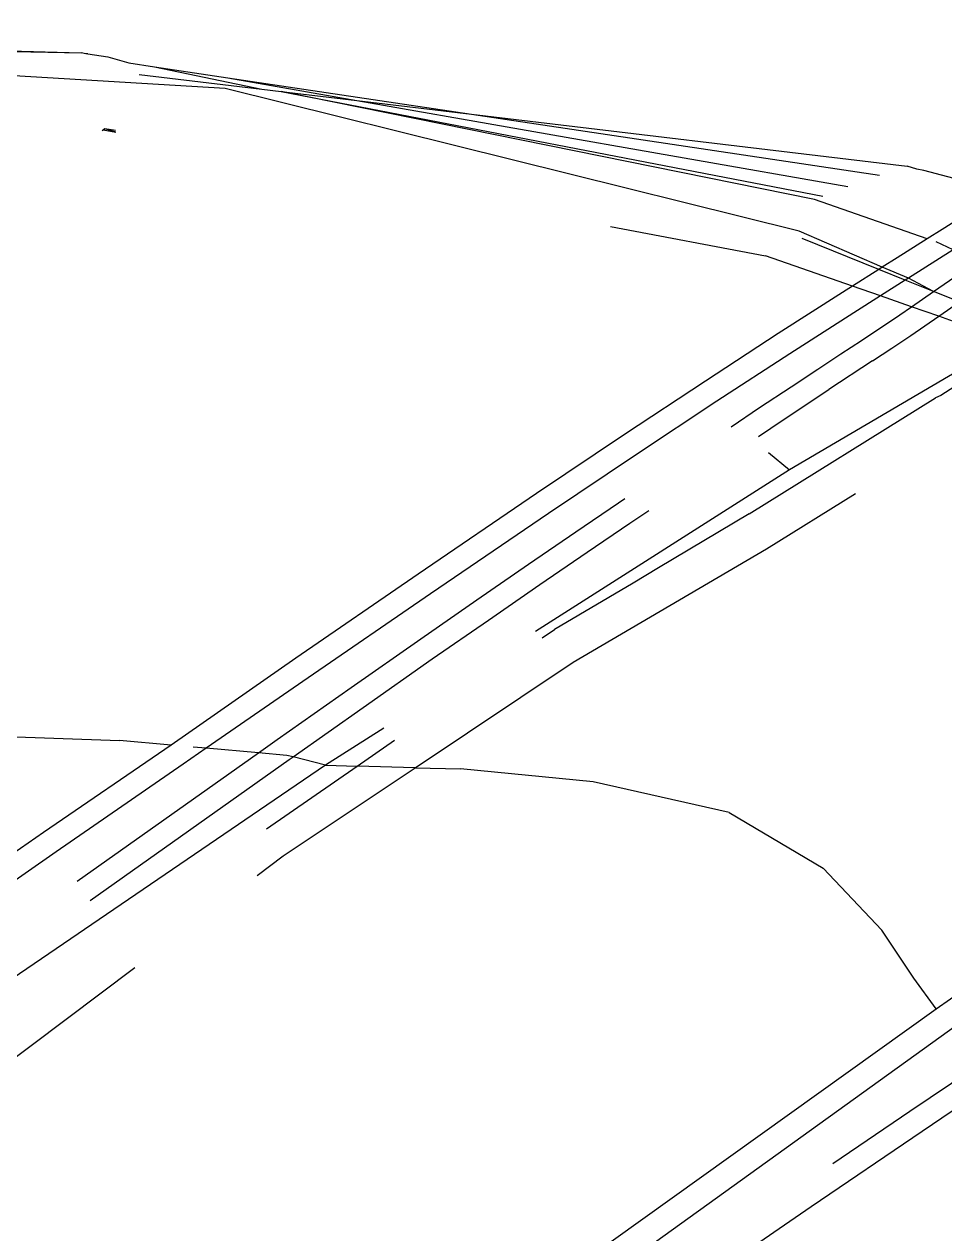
# Model space of a CAD drawing. Header units: millimetres. Extents: x -41292 to 298682, y -22072 to 33155.
# Drawn here: x 31896.1 to 31913.55, y -8847.29 to -8824.37 of the extents above; entities that cross this region are included whole.
import ezdxf

# ---------------------------------------------------------------- set-up
doc = ezdxf.new("R2010")
doc.units = ezdxf.units.MM

# ---------------------------------------------------------------- blocks, each defined once
blk = doc.blocks.new('rmfnasesx')
for p, q in [((59341.418, 6688.06), (59360.458, 6687.516)), ((59363.184, 6686.84), (59347.498, 6687.78)), ((59347.498, 6687.78), (59360.458, 6687.516)), ((59360.544, 6687.499), (59360.458, 6687.516)), ((59360.584, 6687.498), (59360.544, 6687.499)), ((59360.584, 6687.498), (59360.961, 6687.445)), ((59360.961, 6687.445), (59361.36, 6687.326)), ((59361.36, 6687.326), (59361.843, 6687.254)), ((59361.843, 6687.254), (59363.232, 6687.046)), ((59361.843, 6687.254), (59363.88, 6686.832)), ((59361.552, 6687.11), (59363.88, 6686.832)), ((59363.232, 6687.046), (59365.68, 6686.616)), ((59363.232, 6687.046), (59367.849, 6686.357)), ((59374.059, 6684.14), (59363.184, 6686.84)), ((59363.88, 6686.832), (59364.245, 6686.788)), ((59364.245, 6686.788), (59365.68, 6686.616)), ((59364.245, 6686.788), (59374.509, 6684.799)), ((59374.349, 6684.739), (59364.245, 6686.788)), ((59365.68, 6686.616), (59374.982, 6684.983)), ((59365.68, 6686.616), (59367.849, 6686.357)), ((59367.849, 6686.357), (59375.578, 6685.202)), ((59367.849, 6686.357), (59376.106, 6685.368)), ((59360.902, 6686.075), (59360.855, 6686.043)), ((59360.876, 6686.058), (59361.111, 6686.013)), ((59361.107, 6686.046), (59360.902, 6686.075)), ((59361.111, 6686.013), (59360.902, 6686.075)), ((59376.29, 6685.316), (59376.106, 6685.368)), ((59376.419, 6685.286), (59376.29, 6685.316)), ((59377.925, 6684.893), (59376.419, 6685.286)), ((59376.486, 6683.994), (59374.349, 6684.739)), ((59377.413, 6684.575), (59376.766, 6684.17)), ((59370.485, 6684.229), (59373.419, 6683.671)), ((59375.634, 6683.456), (59374.059, 6684.14)), ((59375.566, 6683.414), (59374.113, 6684)), ((59376.486, 6683.994), (59375.917, 6683.636)), ((59376.766, 6684.17), (59376.486, 6683.994)), ((59376.979, 6683.782), (59376.131, 6683.249)), ((59376.979, 6683.782), (59376.652, 6683.936)), ((59375.067, 6683.097), (59373.419, 6683.671)), ((59375.917, 6683.636), (59375.634, 6683.456)), ((59376.606, 6682.995), (59377.528, 6683.631)), ((59375.566, 6683.414), (59375.067, 6683.097)), ((59375.634, 6683.456), (59375.566, 6683.414)), ((59376.07, 6683.211), (59375.566, 6683.414)), ((59376.131, 6683.249), (59375.634, 6683.456)), ((59375.067, 6683.097), (59374.879, 6682.977)), ((59375.598, 6682.911), (59375.067, 6683.097)), ((59376.07, 6683.211), (59375.598, 6682.911)), ((59376.131, 6683.249), (59376.07, 6683.211)), ((59376.606, 6682.995), (59376.07, 6683.211)), ((59376.606, 6682.995), (59376.131, 6683.249)), ((59374.879, 6682.977), (59373.663, 6682.197)), ((59375.598, 6682.911), (59375.094, 6682.592)), ((59376.189, 6682.706), (59375.598, 6682.911)), ((59376.189, 6682.706), (59376.606, 6682.995)), ((59377.095, 6682.797), (59376.606, 6682.995)), ((59375.965, 6682.551), (59376.189, 6682.706)), ((59376.704, 6682.527), (59376.189, 6682.706)), ((59376.704, 6682.527), (59377.095, 6682.797)), ((59375.094, 6682.592), (59373.88, 6681.812)), ((59375.238, 6682.067), (59375.965, 6682.551)), ((59376.177, 6682.163), (59376.704, 6682.527)), ((59377.401, 6682.272), (59376.704, 6682.527)), ((59373.663, 6682.197), (59372.283, 6681.299)), ((59375.814, 6681.92), (59376.177, 6682.163)), ((59374.847, 6681.812), (59375.238, 6682.067)), ((59373.88, 6681.812), (59372.502, 6680.916)), ((59374.411, 6681.526), (59374.847, 6681.812)), ((59375.449, 6681.679), (59375.814, 6681.92)), ((59377.178, 6681.558), (59373.878, 6679.617)), ((59373.905, 6681.192), (59374.411, 6681.526)), ((59375.449, 6681.679), (59374.623, 6681.138)), ((59372.283, 6681.299), (59370.752, 6680.286)), ((59377.095, 6681.254), (59376.74, 6681.022)), ((59373.308, 6680.795), (59373.905, 6681.192)), ((59374.117, 6680.805), (59374.623, 6681.138)), ((59376.74, 6681.022), (59376.644, 6680.98)), ((59372.502, 6680.916), (59370.976, 6679.906)), ((59372.769, 6680.432), (59373.308, 6680.795)), ((59373.113, 6678.782), (59376.644, 6680.98)), ((59373.52, 6680.407), (59374.117, 6680.805)), ((59373.286, 6680.25), (59373.52, 6680.407)), ((59370.752, 6680.286), (59369.085, 6679.165)), ((59370.976, 6679.906), (59369.313, 6678.787)), ((59373.476, 6679.947), (59373.878, 6679.617)), ((59373.878, 6679.617), (59369.064, 6676.552)), ((59369.085, 6679.165), (59366.843, 6677.638)), ((59369.826, 6678.441), (59370.639, 6678.993)), ((59370.639, 6678.993), (59370.759, 6679.074)), ((59373.442, 6678.117), (59375.125, 6679.165)), ((59369.313, 6678.787), (59367.075, 6677.264)), ((59370.853, 6678.607), (59371.209, 6678.848)), ((59373.113, 6678.782), (59371.393, 6677.762)), ((59370.042, 6678.055), (59370.853, 6678.607)), ((59368.93, 6677.827), (59369.826, 6678.441)), ((59369.147, 6677.443), (59370.042, 6678.055)), ((59369.778, 6675.973), (59373.442, 6678.117)), ((59367.951, 6677.152), (59368.93, 6677.827)), ((59366.843, 6677.638), (59364.522, 6676.048)), ((59371.393, 6677.762), (59370.915, 6677.47)), ((59368.17, 6676.769), (59369.147, 6677.443)), ((59370.915, 6677.47), (59369.423, 6676.589)), ((59367.075, 6677.264), (59364.758, 6675.676)), ((59366.889, 6676.414), (59367.951, 6677.152)), ((59367.109, 6676.032), (59368.17, 6676.769)), ((59369.193, 6676.43), (59369.423, 6676.589)), ((59365.573, 6675.491), (59366.889, 6676.414)), ((59364.522, 6676.048), (59362.162, 6674.4)), ((59365.796, 6675.111), (59367.109, 6676.032)), ((59366.785, 6673.972), (59369.778, 6675.973)), ((59364.758, 6675.676), (59362.822, 6674.342)), ((59364.172, 6674.504), (59365.573, 6675.491)), ((59364.47, 6674.176), (59365.796, 6675.111)), ((59352.865, 6674.794), (59361.18, 6674.487)), ((59366.191, 6674.723), (59365.084, 6674.019)), ((59362.162, 6674.4), (59359.744, 6672.746)), ((59362.162, 6674.4), (59361.18, 6674.487)), ((59363.818, 6674.254), (59364.172, 6674.504)), ((59365.684, 6674.002), (59366.39, 6674.491)), ((59360.381, 6671.82), (59363.818, 6674.254)), ((59362.822, 6674.342), (59362.386, 6674.041)), ((59362.822, 6674.342), (59362.578, 6674.363)), ((59363.818, 6674.254), (59362.822, 6674.342)), ((59364.354, 6674.206), (59363.818, 6674.254)), ((59364.47, 6674.176), (59364.354, 6674.206)), ((59364.397, 6674.125), (59364.47, 6674.176)), ((59365.084, 6674.019), (59364.47, 6674.176)), ((59365.084, 6674.019), (59353.681, 6666.251)), ((59362.386, 6674.041), (59359.985, 6672.378)), ((59360.626, 6671.455), (59364.397, 6674.125)), ((59363.967, 6672.815), (59365.684, 6674.002)), ((59364.283, 6672.3), (59366.785, 6673.972)), ((59365.084, 6674.019), (59365.684, 6674.002)), ((59366.785, 6673.972), (59365.684, 6674.002)), ((59366.785, 6673.972), (59367.644, 6673.948)), ((59370.157, 6673.706), (59367.644, 6673.948)), ((59372.735, 6673.126), (59370.157, 6673.706)), ((59372.735, 6673.126), (59374.511, 6672.066)), ((59359.744, 6672.746), (59357.338, 6671.068)), ((59359.985, 6672.378), (59357.581, 6670.701)), ((59363.79, 6671.929), (59364.283, 6672.3)), ((59374.511, 6672.066), (59375.628, 6670.896)), ((59376.232, 6669.983), (59375.628, 6670.896)), ((59355.263, 6665.519), (59361.471, 6670.186)), ((59376.653, 6669.401), (59376.232, 6669.983)), ((59376.653, 6669.401), (59377.198, 6669.781)), ((59366.659, 6662.252), (59376.653, 6669.401)), ((59377.221, 6669.222), (59363.087, 6659.047)), ((59376.157, 6667.465), (59377.68, 6668.489)), ((59376.386, 6667.087), (59377.903, 6668.109)), ((59374.696, 6666.47), (59376.157, 6667.465)), ((59374.286, 6665.658), (59376.386, 6667.087)), ((59372.082, 6664.148), (59374.286, 6665.658))]:
    blk.add_line(p, q)

msp = doc.modelspace()

# ---------------------------------------------------------------- block references
msp.add_blockref('rmfnasesx', (-27463.272, -15512.431))

doc.saveas('drawing.dxf')
